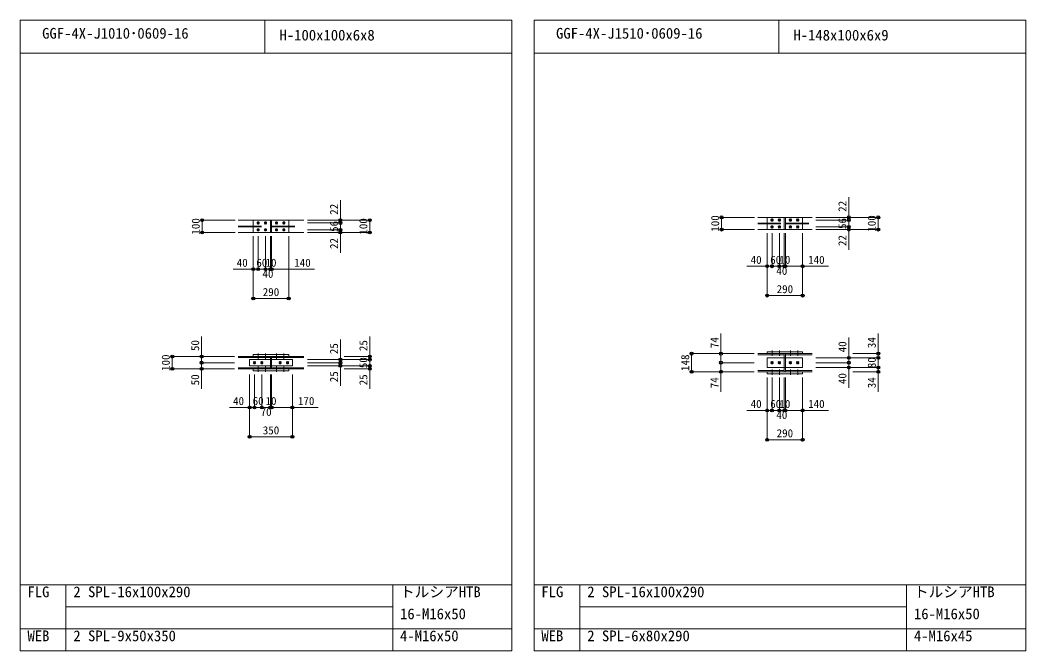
# Model space of a CAD drawing. Units: millimetres, scale not verified. Extents: x -8310 to 8310, y -4800 to 5700.
# Drawn here: x -8310 to -90, y 540 to 5700 of the extents above; entities that cross this region are included whole.
import ezdxf
from ezdxf.enums import TextEntityAlignment as Align

# ---------------------------------------------------------------- set-up
doc = ezdxf.new("R2010")
doc.units = ezdxf.units.MM
doc.header["$LTSCALE"] = 30
doc.header["$PDMODE"] = 32
doc.header["$PDSIZE"] = 24
doc.linetypes.add('USER2', pattern=[9.525, 6.35, -3.175])
doc.layers.add('0-0', color=7, linetype='Continuous')
doc.layers.add('0-2', color=7, linetype='Continuous')
for name, color, linetype, lineweight in [('0-1', 7, 'Continuous', 18), ('0-5', 7, 'Continuous', 18), ('0-6', 7, 'USER2', 18), ('0-8', 7, 'Continuous', 18), ('0-9', 7, 'Continuous', 18), ('0-A', 7, 'Continuous', 18), ('0-B', 7, 'Continuous', 18)]:
    doc.layers.add(name, color=color, linetype=linetype, lineweight=lineweight)
doc.styles.add('ＭＳ ゴシック', font='')
doc.styles.get('ＭＳ ゴシック').set_extended_font_data('MS Gothic')

msp = doc.modelspace()

# ---------------------------------------------------------------- linework, layer by layer
at = {"layer": '0-0'}
for p in [(-6822, 4062.5), (-5692, 4062.5), (-5692, 4040.5), (-5452, 4062.5), (-2577, 4086.5), (-1537, 4086.5), (-1537, 4064.5), (-1297, 4086.5), (-6822, 3962.5), (-5692, 3984.5), (-5692, 3962.5), (-5452, 3962.5), (-2577, 3986.5), (-1537, 4008.5), (-1537, 3986.5), (-1297, 3986.5), (-6404.5, 3662.5), (-6364.5, 3662.5), (-6304.5, 3662.5), (-6264.5, 3662.5), (-6254.5, 3662.5), (-2204.5, 3686.5), (-2164.5, 3686.5), (-2104.5, 3686.5), (-2064.5, 3686.5), (-2054.5, 3686.5), (-1914.5, 3686.5), (-2204.5, 3446.5), (-1914.5, 3446.5), (-6404.5, 3422.5), (-6114.5, 3422.5), (-7067, 2947.5), (-6827, 2947.5), (-5452, 2947.5), (-2822, 2971.5), (-2582, 2971.5), (-1297, 2971.5), (-6827, 2897.5), (-5692, 2922.5), (-5692, 2897.5), (-5692, 2872.5), (-5452, 2922.5), (-5452, 2872.5), (-2582, 2897.5), (-1537, 2937.5), (-1537, 2897.5), (-1297, 2937.5), (-7067, 2847.5), (-6827, 2847.5), (-5452, 2847.5), (-2822, 2823.5), (-2582, 2823.5), (-1537, 2857.5), (-1297, 2857.5), (-1297, 2823.5), (-6434.5, 2531.5), (-6394.5, 2531.5), (-6334.5, 2531.5), (-6264.5, 2531.5), (-6254.5, 2531.5), (-6084.5, 2531.5), (-2204.5, 2507.5), (-2164.5, 2507.5), (-2104.5, 2507.5), (-2064.5, 2507.5), (-2054.5, 2507.5), (-1914.5, 2507.5), (-6434.5, 2291.5), (-6084.5, 2291.5), (-2204.5, 2267.5), (-1914.5, 2267.5)]:
    msp.add_point(p, dxfattribs=at)
at = {"layer": '0-1'}
for p, q in [((-8310, 540), (-8310, 5700)), ((-8310, 5700), (-4290, 5700)), ((-6310, 5430), (-6310, 5700)), ((-4290, 540), (-4290, 5700)), ((-4110, 540), (-4110, 5700)), ((-4110, 5700), (-90, 5700)), ((-2110, 5430), (-2110, 5700)), ((-90, 540), (-90, 5700)), ((-8310, 5430), (-4290, 5430)), ((-4110, 5430), (-90, 5430)), ((-8310, 1080), (-4290, 1080)), ((-7935, 540), (-7935, 1080)), ((-5265, 540), (-5265, 1080)), ((-4110, 1080), (-90, 1080)), ((-3735, 540), (-3735, 1080)), ((-1065, 540), (-1065, 1080)), ((-7935, 900), (-5265, 900)), ((-3735, 900), (-1065, 900)), ((-8310, 720), (-4290, 720)), ((-4110, 720), (-90, 720)), ((-8310, 540), (-4290, 540)), ((-4110, 540), (-90, 540))]:
    msp.add_line(p, q, dxfattribs=at)
at = {"layer": '0-5'}
for p, q in [((-6527, 4062.5), (-6264.5, 4062.5)), ((-6404.5, 4062.5), (-6114.5, 4062.5)), ((-6404.5, 3962.5), (-6404.5, 4062.5)), ((-6254.5, 4062.5), (-5992, 4062.5)), ((-2282, 4086.5), (-2064.5, 4086.5)), ((-2204.5, 4086.5), (-1914.5, 4086.5)), ((-2204.5, 3986.5), (-2204.5, 4086.5)), ((-2054.5, 4086.5), (-1837, 4086.5)), ((-6527, 3962.5), (-6264.5, 3962.5)), ((-6254.5, 3962.5), (-5992, 3962.5)), ((-2282, 3986.5), (-2064.5, 3986.5)), ((-2054.5, 3986.5), (-1837, 3986.5)), ((-6404.5, 2963.5), (-6114.5, 2963.5)), ((-6404.5, 2947.5), (-6404.5, 2963.5)), ((-2282, 2971.5), (-2064.5, 2971.5)), ((-2204.5, 2987.5), (-1914.5, 2987.5)), ((-2204.5, 2971.5), (-2204.5, 2987.5)), ((-2064.5, 2937.5), (-2064.5, 2962.5)), ((-2054.5, 2971.5), (-1837, 2971.5)), ((-2054.5, 2962.5), (-2054.5, 2971.5)), ((-2054.5, 2962.5), (-1837, 2962.5)), ((-2054.5, 2937.5), (-2054.5, 2962.5)), ((-6527, 2947.5), (-6264.5, 2947.5)), ((-6434.5, 2922.5), (-6084.5, 2922.5)), ((-6434.5, 2872.5), (-6434.5, 2922.5)), ((-6264.5, 2922.5), (-6264.5, 2939.5)), ((-6254.5, 2947.5), (-5992, 2947.5)), ((-6254.5, 2939.5), (-6254.5, 2947.5)), ((-6254.5, 2939.5), (-5992, 2939.5)), ((-6254.5, 2922.5), (-6254.5, 2939.5)), ((-6084.5, 2872.5), (-6084.5, 2922.5)), ((-2204.5, 2937.5), (-1914.5, 2937.5)), ((-2204.5, 2857.5), (-2204.5, 2937.5)), ((-6527, 2855.5), (-6264.5, 2855.5)), ((-6434.5, 2872.5), (-6084.5, 2872.5)), ((-6404.5, 2847.5), (-6264.5, 2847.5)), ((-6404.5, 2831.5), (-6404.5, 2847.5)), ((-6404.5, 2831.5), (-6264.5, 2831.5)), ((-6264.5, 2855.5), (-6264.5, 2872.5)), ((-6264.5, 2847.5), (-6114.5, 2847.5)), ((-6264.5, 2831.5), (-6114.5, 2831.5)), ((-6254.5, 2855.5), (-6254.5, 2872.5)), ((-6254.5, 2847.5), (-5992, 2847.5)), ((-6114.5, 2831.5), (-6114.5, 2847.5)), ((-2282, 2832.5), (-2064.5, 2832.5)), ((-2204.5, 2823.5), (-2064.5, 2823.5)), ((-2204.5, 2807.5), (-2204.5, 2823.5)), ((-2204.5, 2807.5), (-2064.5, 2807.5)), ((-2064.5, 2832.5), (-2064.5, 2857.5)), ((-2064.5, 2823.5), (-1914.5, 2823.5)), ((-2064.5, 2807.5), (-1914.5, 2807.5)), ((-2054.5, 2832.5), (-2054.5, 2857.5)), ((-2054.5, 2823.5), (-1837, 2823.5)), ((-1914.5, 2807.5), (-1914.5, 2823.5))]:
    msp.add_line(p, q, dxfattribs=at)
for points in [[(-6404.5, 3962.5), (-6114.5, 3962.5), (-6114.5, 4062.5)], [(-2204.5, 3986.5), (-1914.5, 3986.5), (-1914.5, 4086.5)], [(-6404.5, 2947.5), (-6114.5, 2947.5), (-6114.5, 2963.5)], [(-2282, 2962.5), (-2064.5, 2962.5), (-2064.5, 2971.5)], [(-2204.5, 2971.5), (-1914.5, 2971.5), (-1914.5, 2987.5)], [(-6527, 2939.5), (-6264.5, 2939.5), (-6264.5, 2947.5)], [(-2204.5, 2857.5), (-1914.5, 2857.5), (-1914.5, 2937.5)], [(-6527, 2847.5), (-6264.5, 2847.5), (-6264.5, 2855.5)], [(-6254.5, 2847.5), (-6254.5, 2855.5), (-5992, 2855.5)], [(-2282, 2823.5), (-2064.5, 2823.5), (-2064.5, 2832.5)], [(-2054.5, 2823.5), (-2054.5, 2832.5), (-1837, 2832.5)]]:
    msp.add_lwpolyline(points, dxfattribs=at)
at = {"layer": '0-6'}
for p, q in [((-6264.5, 3962.5), (-6264.5, 4062.5)), ((-6254.5, 3962.5), (-6254.5, 4062.5)), ((-2282, 4039.5), (-2064.5, 4039.5)), ((-2282, 4033.5), (-2064.5, 4033.5)), ((-2064.5, 3986.5), (-2064.5, 4086.5)), ((-2054.5, 3986.5), (-2054.5, 4086.5)), ((-2054.5, 4039.5), (-1837, 4039.5)), ((-2054.5, 4033.5), (-1837, 4033.5)), ((-6527, 4015.5), (-6264.5, 4015.5)), ((-6527, 4009.5), (-6264.5, 4009.5)), ((-6254.5, 4015.5), (-5992, 4015.5)), ((-6254.5, 4009.5), (-5992, 4009.5)), ((-6264.5, 2872.5), (-6264.5, 2922.5)), ((-6254.5, 2872.5), (-6254.5, 2922.5)), ((-2064.5, 2857.5), (-2064.5, 2937.5)), ((-2054.5, 2857.5), (-2054.5, 2937.5))]:
    msp.add_line(p, q, dxfattribs=at)
at = {"layer": '0-8'}
for p, q in [((-6375.5, 4040.5), (-6353.5, 4040.5)), ((-6373.84, 4031.17), (-6355.17, 4049.83)), ((-6373.83, 4049.83), (-6355.17, 4031.17)), ((-6364.5, 4029.5), (-6364.5, 4051.5)), ((-6315.5, 4040.5), (-6293.5, 4040.5)), ((-6313.84, 4031.17), (-6295.17, 4049.83)), ((-6313.83, 4049.83), (-6295.17, 4031.17)), ((-6304.5, 4029.5), (-6304.5, 4051.5)), ((-6225.5, 4040.5), (-6203.5, 4040.5)), ((-6223.84, 4031.17), (-6205.17, 4049.83)), ((-6223.83, 4049.83), (-6205.17, 4031.17)), ((-6214.5, 4029.5), (-6214.5, 4051.5)), ((-6165.5, 4040.5), (-6143.5, 4040.5)), ((-6163.84, 4031.17), (-6145.17, 4049.83)), ((-6163.83, 4049.83), (-6145.17, 4031.17)), ((-6154.5, 4029.5), (-6154.5, 4051.5)), ((-2175.5, 4064.5), (-2153.5, 4064.5)), ((-2173.84, 4055.17), (-2155.17, 4073.83)), ((-2173.83, 4073.83), (-2155.17, 4055.17)), ((-2164.5, 4053.5), (-2164.5, 4075.5)), ((-2115.5, 4064.5), (-2093.5, 4064.5)), ((-2113.84, 4055.17), (-2095.17, 4073.83)), ((-2113.83, 4073.83), (-2095.17, 4055.17)), ((-2104.5, 4053.5), (-2104.5, 4075.5)), ((-2025.5, 4064.5), (-2003.5, 4064.5)), ((-2023.84, 4055.17), (-2005.17, 4073.83)), ((-2023.83, 4073.83), (-2005.17, 4055.17)), ((-2014.5, 4053.5), (-2014.5, 4075.5)), ((-1965.5, 4064.5), (-1943.5, 4064.5)), ((-1963.84, 4055.17), (-1945.17, 4073.83)), ((-1963.83, 4073.83), (-1945.17, 4055.17)), ((-1954.5, 4053.5), (-1954.5, 4075.5)), ((-6375.5, 3984.5), (-6353.5, 3984.5)), ((-6373.84, 3975.17), (-6355.17, 3993.83)), ((-6373.83, 3993.83), (-6355.17, 3975.17)), ((-6364.5, 3973.5), (-6364.5, 3995.5)), ((-6315.5, 3984.5), (-6293.5, 3984.5)), ((-6313.84, 3975.17), (-6295.17, 3993.83)), ((-6313.83, 3993.83), (-6295.17, 3975.17)), ((-6304.5, 3973.5), (-6304.5, 3995.5)), ((-6225.5, 3984.5), (-6203.5, 3984.5)), ((-6223.84, 3975.17), (-6205.17, 3993.83)), ((-6223.83, 3993.83), (-6205.17, 3975.17)), ((-6214.5, 3973.5), (-6214.5, 3995.5)), ((-6165.5, 3984.5), (-6143.5, 3984.5)), ((-6163.84, 3975.17), (-6145.17, 3993.83)), ((-6163.83, 3993.83), (-6145.17, 3975.17)), ((-6154.5, 3973.5), (-6154.5, 3995.5)), ((-2175.5, 4008.5), (-2153.5, 4008.5)), ((-2173.84, 3999.17), (-2155.17, 4017.83)), ((-2173.83, 4017.83), (-2155.17, 3999.17)), ((-2164.5, 3997.5), (-2164.5, 4019.5)), ((-2115.5, 4008.5), (-2093.5, 4008.5)), ((-2113.84, 3999.17), (-2095.17, 4017.83)), ((-2113.83, 4017.83), (-2095.17, 3999.17)), ((-2104.5, 3997.5), (-2104.5, 4019.5)), ((-2025.5, 4008.5), (-2003.5, 4008.5)), ((-2023.84, 3999.17), (-2005.17, 4017.83)), ((-2023.83, 4017.83), (-2005.17, 3999.17)), ((-2014.5, 3997.5), (-2014.5, 4019.5)), ((-1965.5, 4008.5), (-1943.5, 4008.5)), ((-1963.84, 3999.17), (-1945.17, 4017.83)), ((-1963.83, 4017.83), (-1945.17, 3999.17)), ((-1954.5, 3997.5), (-1954.5, 4019.5)), ((-6405.5, 2897.5), (-6383.5, 2897.5)), ((-6403.84, 2888.17), (-6385.17, 2906.83)), ((-6403.83, 2906.83), (-6385.17, 2888.17)), ((-6394.5, 2886.5), (-6394.5, 2908.5)), ((-6345.5, 2897.5), (-6323.5, 2897.5)), ((-6343.84, 2888.17), (-6325.17, 2906.83)), ((-6343.83, 2906.83), (-6325.17, 2888.17)), ((-6334.5, 2886.5), (-6334.5, 2908.5)), ((-6195.5, 2897.5), (-6173.5, 2897.5)), ((-6193.84, 2888.17), (-6175.17, 2906.83)), ((-6193.83, 2906.83), (-6175.17, 2888.17)), ((-6184.5, 2886.5), (-6184.5, 2908.5)), ((-6135.5, 2897.5), (-6113.5, 2897.5)), ((-6133.84, 2888.17), (-6115.17, 2906.83)), ((-6133.83, 2906.83), (-6115.17, 2888.17)), ((-6124.5, 2886.5), (-6124.5, 2908.5)), ((-2175.5, 2897.5), (-2153.5, 2897.5)), ((-2173.84, 2888.17), (-2155.17, 2906.83)), ((-2173.83, 2906.83), (-2155.17, 2888.17)), ((-2164.5, 2886.5), (-2164.5, 2908.5)), ((-2115.5, 2897.5), (-2093.5, 2897.5)), ((-2113.84, 2888.17), (-2095.17, 2906.83)), ((-2113.83, 2906.83), (-2095.17, 2888.17)), ((-2104.5, 2886.5), (-2104.5, 2908.5)), ((-2025.5, 2897.5), (-2003.5, 2897.5)), ((-2023.84, 2888.17), (-2005.17, 2906.83)), ((-2023.83, 2906.83), (-2005.17, 2888.17)), ((-2014.5, 2886.5), (-2014.5, 2908.5)), ((-1965.5, 2897.5), (-1943.5, 2897.5)), ((-1963.84, 2888.17), (-1945.17, 2906.83)), ((-1963.83, 2906.83), (-1945.17, 2888.17)), ((-1954.5, 2886.5), (-1954.5, 2908.5))]:
    msp.add_line(p, q, dxfattribs=at)
at = {"layer": '0-9'}
for p, q in [((-6364.5, 2973.5), (-6364.5, 2929.5)), ((-6304.5, 2973.5), (-6304.5, 2929.5)), ((-6214.5, 2973.5), (-6214.5, 2929.5)), ((-6154.5, 2973.5), (-6154.5, 2929.5)), ((-2164.5, 2997.5), (-2164.5, 2952.5)), ((-2104.5, 2997.5), (-2104.5, 2952.5)), ((-2014.5, 2997.5), (-2014.5, 2952.5)), ((-1954.5, 2997.5), (-1954.5, 2952.5)), ((-6364.5, 2821.5), (-6364.5, 2865.5)), ((-6304.5, 2821.5), (-6304.5, 2865.5)), ((-6214.5, 2821.5), (-6214.5, 2865.5)), ((-6154.5, 2821.5), (-6154.5, 2865.5)), ((-2164.5, 2797.5), (-2164.5, 2842.5)), ((-2104.5, 2797.5), (-2104.5, 2842.5)), ((-2014.5, 2797.5), (-2014.5, 2842.5)), ((-1954.5, 2797.5), (-1954.5, 2842.5))]:
    msp.add_line(p, q, dxfattribs=at)
at = {"layer": '0-A'}
for p, q in [((-6552, 4062.5), (-6822, 4062.5)), ((-5962, 4062.5), (-5692, 4062.5)), ((-5962, 4062.5), (-5452, 4062.5)), ((-5962, 4040.5), (-5692, 4040.5)), ((-2307, 4086.5), (-2577, 4086.5)), ((-1807, 4086.5), (-1537, 4086.5)), ((-1807, 4086.5), (-1297, 4086.5)), ((-1807, 4064.5), (-1537, 4064.5)), ((-5962, 3984.5), (-5692, 3984.5)), ((-5962, 3962.5), (-5692, 3962.5)), ((-5692, 3797.5), (-5692, 3984.5)), ((-2204.5, 3956.5), (-2204.5, 3686.5)), ((-2204.5, 3956.5), (-2204.5, 3446.5)), ((-2164.5, 3956.5), (-2164.5, 3686.5)), ((-2164.5, 3956.5), (-2164.5, 3686.5)), ((-2104.5, 3956.5), (-2104.5, 3686.5)), ((-2104.5, 3956.5), (-2104.5, 3686.5)), ((-2064.5, 3956.5), (-2064.5, 3686.5)), ((-2064.5, 3956.5), (-2064.5, 3686.5)), ((-2054.5, 3956.5), (-2054.5, 3686.5)), ((-2054.5, 3956.5), (-2054.5, 3686.5)), ((-1914.5, 3956.5), (-1914.5, 3686.5)), ((-1914.5, 3956.5), (-1914.5, 3446.5)), ((-1807, 4008.5), (-1537, 4008.5)), ((-1807, 3986.5), (-1537, 3986.5)), ((-1537, 3821.5), (-1537, 4008.5)), ((-6404.5, 3932.5), (-6404.5, 3662.5)), ((-6404.5, 3932.5), (-6404.5, 3422.5)), ((-6364.5, 3932.5), (-6364.5, 3662.5)), ((-6364.5, 3932.5), (-6364.5, 3662.5)), ((-6304.5, 3932.5), (-6304.5, 3662.5)), ((-6304.5, 3932.5), (-6304.5, 3662.5)), ((-6264.5, 3932.5), (-6264.5, 3662.5)), ((-6264.5, 3932.5), (-6264.5, 3662.5)), ((-6254.5, 3932.5), (-6254.5, 3662.5)), ((-6254.5, 3932.5), (-6254.5, 3662.5)), ((-6114.5, 3932.5), (-6114.5, 3662.5)), ((-6114.5, 3932.5), (-6114.5, 3422.5)), ((-6569.5, 3662.5), (-6364.5, 3662.5)), ((-6364.5, 3662.5), (-6304.5, 3662.5)), ((-6304.5, 3662.5), (-6264.5, 3662.5)), ((-6264.5, 3662.5), (-6254.5, 3662.5)), ((-6254.5, 3662.5), (-5904.5, 3662.5)), ((-2369.5, 3686.5), (-2164.5, 3686.5)), ((-2164.5, 3686.5), (-2104.5, 3686.5)), ((-2104.5, 3686.5), (-2064.5, 3686.5)), ((-2064.5, 3686.5), (-2054.5, 3686.5)), ((-2054.5, 3686.5), (-1704.5, 3686.5)), ((-6404.5, 3422.5), (-6114.5, 3422.5)), ((-2204.5, 3446.5), (-1914.5, 3446.5)), ((-2312, 2971.5), (-2822, 2971.5)), ((-2312, 2971.5), (-2582, 2971.5)), ((-1503.77, 2971.5), (-1297, 2971.5)), ((-6557, 2947.5), (-7067, 2947.5)), ((-6557, 2947.5), (-6827, 2947.5)), ((-6557, 2897.5), (-6827, 2897.5)), ((-6827, 2682.5), (-6827, 2897.5)), ((-5962, 2922.5), (-5692, 2922.5)), ((-5962, 2922.5), (-5452, 2922.5)), ((-5962, 2897.5), (-5692, 2897.5)), ((-5692, 2707.5), (-5692, 2897.5)), ((-5661.1, 2947.5), (-5452, 2947.5)), ((-2312, 2897.5), (-2582, 2897.5)), ((-2582, 2658.5), (-2582, 2897.5)), ((-1807, 2937.5), (-1537, 2937.5)), ((-1807, 2937.5), (-1297, 2937.5)), ((-1807, 2897.5), (-1537, 2897.5)), ((-1537, 2692.5), (-1537, 2897.5)), ((-6557, 2847.5), (-6827, 2847.5)), ((-6434.5, 2801.5), (-6434.5, 2531.5)), ((-6434.5, 2801.5), (-6434.5, 2291.5)), ((-6394.5, 2801.5), (-6394.5, 2531.5)), ((-6394.5, 2801.5), (-6394.5, 2531.5)), ((-6334.5, 2801.5), (-6334.5, 2531.5)), ((-6334.5, 2801.5), (-6334.5, 2531.5)), ((-6264.5, 2801.5), (-6264.5, 2531.5)), ((-6264.5, 2801.5), (-6264.5, 2531.5)), ((-6254.5, 2801.5), (-6254.5, 2531.5)), ((-6254.5, 2801.5), (-6254.5, 2531.5)), ((-6084.5, 2801.5), (-6084.5, 2531.5)), ((-6084.5, 2801.5), (-6084.5, 2291.5)), ((-5962, 2872.5), (-5692, 2872.5)), ((-5962, 2872.5), (-5452, 2872.5)), ((-5661.1, 2847.5), (-5452, 2847.5)), ((-5452, 2682.5), (-5452, 2872.5)), ((-2312, 2823.5), (-2582, 2823.5)), ((-1807, 2857.5), (-1537, 2857.5)), ((-1807, 2857.5), (-1297, 2857.5)), ((-1503.77, 2823.5), (-1297, 2823.5)), ((-1297, 2658.5), (-1297, 2857.5)), ((-2204.5, 2777.5), (-2204.5, 2507.5)), ((-2204.5, 2777.5), (-2204.5, 2267.5)), ((-2164.5, 2777.5), (-2164.5, 2507.5)), ((-2164.5, 2777.5), (-2164.5, 2507.5)), ((-2104.5, 2777.5), (-2104.5, 2507.5)), ((-2104.5, 2777.5), (-2104.5, 2507.5)), ((-2064.5, 2777.5), (-2064.5, 2507.5)), ((-2064.5, 2777.5), (-2064.5, 2507.5)), ((-2054.5, 2777.5), (-2054.5, 2507.5)), ((-2054.5, 2777.5), (-2054.5, 2507.5)), ((-1914.5, 2777.5), (-1914.5, 2507.5)), ((-1914.5, 2777.5), (-1914.5, 2267.5)), ((-6599.5, 2531.5), (-6394.5, 2531.5)), ((-6394.5, 2531.5), (-6334.5, 2531.5)), ((-6334.5, 2531.5), (-6264.5, 2531.5)), ((-6264.5, 2531.5), (-6254.5, 2531.5)), ((-6254.5, 2531.5), (-5874.5, 2531.5)), ((-2369.5, 2507.5), (-2164.5, 2507.5)), ((-2164.5, 2507.5), (-2104.5, 2507.5)), ((-2104.5, 2507.5), (-2064.5, 2507.5)), ((-2064.5, 2507.5), (-2054.5, 2507.5)), ((-2054.5, 2507.5), (-1704.5, 2507.5)), ((-6434.5, 2291.5), (-6084.5, 2291.5)), ((-2204.5, 2267.5), (-1914.5, 2267.5))]:
    msp.add_line(p, q, dxfattribs=at)
for points in [[(-5962, 4040.5), (-5692, 4040.5), (-5692, 4227.5)], [(-1807, 4064.5), (-1537, 4064.5), (-1537, 4251.5)], [(-6552, 3962.5), (-6822, 3962.5), (-6822, 4062.5)], [(-5962, 3962.5), (-5452, 3962.5), (-5452, 4062.5)], [(-5962, 3984.5), (-5692, 3984.5), (-5692, 4040.5)], [(-2307, 3986.5), (-2577, 3986.5), (-2577, 4086.5)], [(-1807, 3986.5), (-1297, 3986.5), (-1297, 4086.5)], [(-1807, 4008.5), (-1537, 4008.5), (-1537, 4064.5)], [(-2312, 2897.5), (-2582, 2897.5), (-2582, 3136.5)], [(-1807, 2937.5), (-1297, 2937.5), (-1297, 3136.5)], [(-6557, 2897.5), (-6827, 2897.5), (-6827, 3112.5)], [(-5962, 2922.5), (-5452, 2922.5), (-5452, 3112.5)], [(-5962, 2897.5), (-5692, 2897.5), (-5692, 3087.5)], [(-1807, 2897.5), (-1537, 2897.5), (-1537, 3102.5)], [(-2312, 2823.5), (-2822, 2823.5), (-2822, 2971.5)], [(-6557, 2847.5), (-7067, 2847.5), (-7067, 2947.5)], [(-5962, 2872.5), (-5452, 2872.5), (-5452, 2922.5)], [(-1807, 2857.5), (-1297, 2857.5), (-1297, 2937.5)]]:
    msp.add_lwpolyline(points, dxfattribs=at)
at = {"layer": '0-B'}
for centre in [(-6364.5, 4040.5), (-6304.5, 4040.5), (-6214.5, 4040.5), (-6154.5, 4040.5), (-2164.5, 4064.5), (-2104.5, 4064.5), (-2014.5, 4064.5), (-1954.5, 4064.5), (-6364.5, 3984.5), (-6304.5, 3984.5), (-6214.5, 3984.5), (-6154.5, 3984.5), (-2164.5, 4008.5), (-2104.5, 4008.5), (-2014.5, 4008.5), (-1954.5, 4008.5), (-6394.5, 2897.5), (-6334.5, 2897.5), (-6184.5, 2897.5), (-6124.5, 2897.5), (-2164.5, 2897.5), (-2104.5, 2897.5), (-2014.5, 2897.5), (-1954.5, 2897.5)]:
    msp.add_circle(centre, 9, dxfattribs=at)

# ---------------------------------------------------------------- texts
at = {"layer": '0-2', "style": 'ＭＳ ゴシック'}
for s, p in [('GGF-4X-J1010･0609-16', (-8130, 5521.8)), ('H-100x100x6x8', (-6190, 5506.8)), ('GGF-4X-J1510･0609-16', (-3930, 5521.8)), ('H-148x100x6x9', (-1990, 5506.8)), ('FLG', (-8250, 952.8)), ('SPL-16x100x290', (-7755, 952.8)), ('トルシアHTB', (-5205, 952.8)), ('FLG', (-4050, 952.8)), ('SPL-16x100x290', (-3555, 952.8)), ('トルシアHTB', (-1005, 952.8)), ('2', (-7875, 952.8)), ('2', (-3675, 952.8)), ('16-M16x50', (-5205, 772.8)), ('16-M16x50', (-1005, 772.8)), ('WEB', (-8250, 592.8)), ('2', (-7875, 592.8)), ('SPL-9x50x350', (-7755, 592.8)), ('4-M16x50', (-5205, 592.8)), ('WEB', (-4050, 592.8)), ('2', (-3675, 592.8)), ('SPL-6x80x290', (-3555, 592.8)), ('4-M16x45', (-1005, 592.8))]:
    msp.add_text(s, height=87.98, dxfattribs=at).set_placement(p, align=Align.BOTTOM_LEFT)
at = {"layer": '0-A', "style": 'ＭＳ ゴシック'}
for s, p in [('22', (-5692, 4107.5)), ('22', (-1537, 4131.5)), ('100', (-6822, 3945)), ('56', (-5692, 3967.5)), ('100', (-5452, 3945)), ('100', (-2577, 3969)), ('56', (-1537, 3991.5)), ('100', (-1297, 3969)), ('22', (-5692, 3827.5)), ('22', (-1537, 3851.5)), ('50', (-6827, 2992.5)), ('25', (-5692, 2967.5)), ('25', (-5452, 2992.5)), ('74', (-2582, 3016.5)), ('40', (-1537, 2982.5)), ('34', (-1297, 3016.5)), ('100', (-7067, 2830)), ('148', (-2822, 2830)), ('50', (-5452, 2852.5)), ('80', (-1297, 2852.5)), ('50', (-6827, 2712.5)), ('25', (-5692, 2737.5)), ('25', (-5452, 2712.5)), ('40', (-1537, 2722.5)), ('74', (-2582, 2688.5)), ('34', (-1297, 2688.5))]:
    msp.add_text(s, height=65.98, rotation=90, dxfattribs=at).set_placement(p, align=Align.BOTTOM_LEFT)
for s, p in [('40', (-6539.5, 3662.5)), ('60', (-6379.5, 3662.5)), ('10', (-6304.5, 3662.5)), ('140', (-6069.5, 3662.5)), ('40', (-2339.5, 3686.5)), ('60', (-2179.5, 3686.5)), ('10', (-2104.5, 3686.5)), ('140', (-1869.5, 3686.5)), ('40', (-6329.5, 3572.5)), ('40', (-2129.5, 3596.5)), ('290', (-6327, 3422.5)), ('290', (-2127, 3446.5)), ('40', (-6569.5, 2531.5)), ('60', (-6409.5, 2531.5)), ('10', (-6304.5, 2531.5)), ('170', (-6039.5, 2531.5)), ('40', (-2339.5, 2507.5)), ('60', (-2179.5, 2507.5)), ('10', (-2104.5, 2507.5)), ('140', (-1869.5, 2507.5)), ('70', (-6344.5, 2441.5)), ('40', (-2129.5, 2417.5)), ('350', (-6327, 2291.5)), ('290', (-2127, 2267.5))]:
    msp.add_text(s, height=65.98, dxfattribs=at).set_placement(p, align=Align.BOTTOM_LEFT)

doc.saveas('drawing.dxf')
